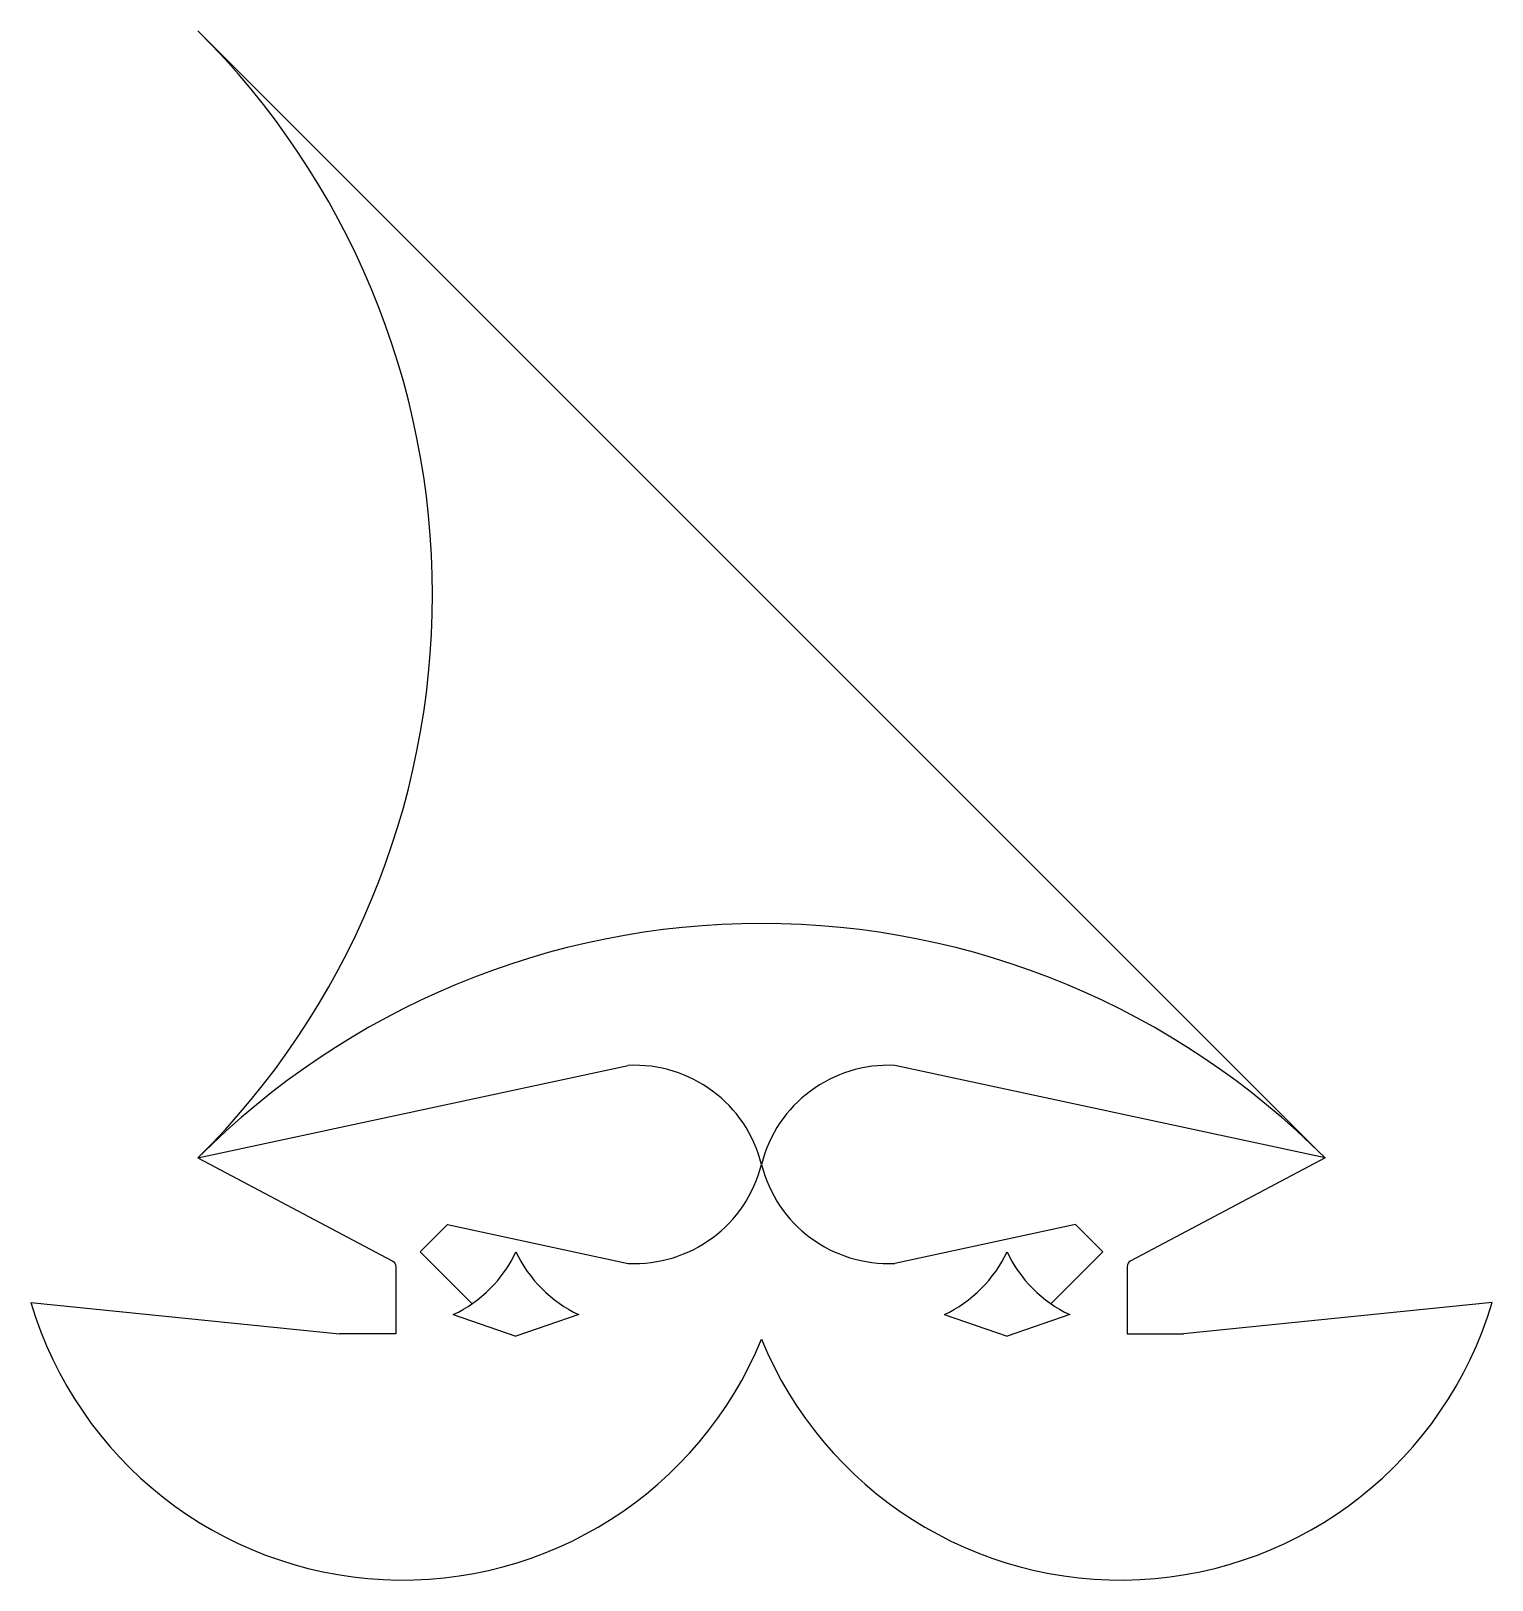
# Model space of a CAD drawing. Header units: inches. Extents: x 605 to 4696, y 198 to 4534.
import ezdxf

# ---------------------------------------------------------------- set-up
doc = ezdxf.new("R2010")
doc.units = ezdxf.units.IN
doc.header["$MEASUREMENT"] = 0

msp = doc.modelspace()

# ---------------------------------------------------------------- linework, layer by layer
for p, q in [((1073, 4534), (4217.5, 1389.5)), ((1073, 1379), (2277, 1638)), ((4228, 1379), (3024, 1638)), ((1073, 1379), (1616.9, 1091.4)), ((4228, 1379), (3684.1, 1091.4)), ((1771.3, 1192.8), (1695, 1116.5)), ((1771.3, 1192.8), (2277, 1084)), ((3529.7, 1192.8), (3024, 1084)), ((3529.7, 1192.8), (3606, 1116.5)), ((1840.4, 971.1), (1695, 1116.5)), ((3460.6, 971.1), (3606, 1116.5)), ((605.5, 974), (1468.7, 886.6)), ((4695.5, 974), (3832.3, 886.6)), ((1787.6, 940.5), (1963.1, 880.1)), ((2138.7, 940.5), (1963.1, 880.1)), ((3162.3, 940.5), (3337.9, 880.1)), ((3513.4, 940.5), (3337.9, 880.1))]:
    msp.add_line(p, q)
for points in [[(1616.9, 1091.4, -0.277936), (1627, 1074.6), (1627, 886.6), (1468.7, 886.6)], [(3684.1, 1091.4, 0.277936), (3674, 1074.6), (3674, 886.6), (3832.3, 886.6)]]:
    msp.add_lwpolyline(points, format="xyb")
for centre, radius, start, end in [((-494, 2956.5), 2223.5, 314.8093, 45.1907), ((2650.5, -188), 2223.5, 44.8093, 135.1907), ((2295, 1272), 366.5, 14.061, 92.8153), ((3006, 1272), 366.5, 87.1847, 165.939), ((2295, 1450), 366.5, 267.1847, 345.939), ((3006, 1450), 366.5, 194.061, 272.8153), ((1631.3, 1272), 366.5, 295.2489, 334.8999), ((2295, 1272), 366.5, 205.1001, 244.7511), ((3006, 1272), 366.5, 295.2489, 334.8999), ((3669.7, 1272), 366.5, 205.1001, 244.7511), ((1645.9, 1282.8), 1085.3, 196.5324, 337.7568), ((3655.1, 1282.8), 1085.3, 202.2432, 343.4676)]:
    msp.add_arc(centre, radius, start, end)

doc.saveas('drawing.dxf')
